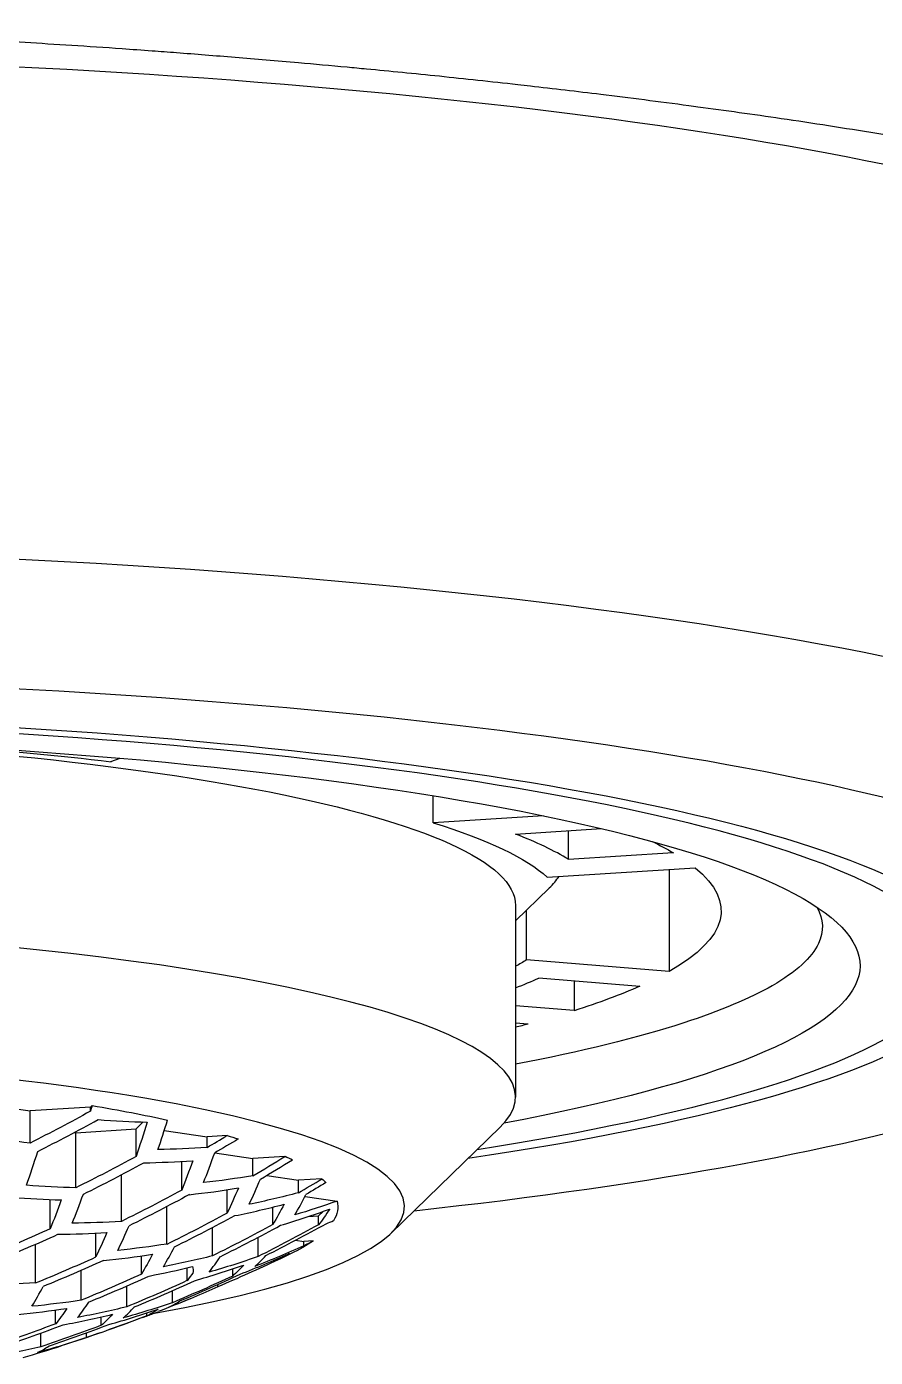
# Model space of a CAD drawing. Header units: millimetres. Extents: x 4900 to 5740, y 840 to 1434.
# Drawn here: x 5040.23 to 5047.87, y 1181.78 to 1193.75 of the extents above; entities that cross this region are included whole.
import ezdxf

# ---------------------------------------------------------------- set-up
doc = ezdxf.new("R2010")
doc.units = ezdxf.units.MM

msp = doc.modelspace()

# ---------------------------------------------------------------- linework, layer by layer
at = {"extrusion": (0, 1, 0)}
for p, q in [((5040.994, 1187.142), (5041.078, 1187.173)), ((5043.894, 1186.592), (5043.894, 1186.835)), ((5044.886, 1186.655), (5043.894, 1186.592)), ((5044.633, 1186.491), (5045.408, 1186.54)), ((5045.112, 1186.263), (5045.112, 1186.521)), ((5046.054, 1186.322), (5045.112, 1186.263)), ((5044.92, 1186.103), (5046.25, 1186.187)), ((5046.016, 1186.172), (5046.016, 1185.254)), ((5044.635, 1185.711), (5044.938, 1186.005)), ((5044.635, 1185.849), (5044.635, 1184.125)), ((5044.733, 1185.358), (5044.733, 1185.806)), ((5046.016, 1185.254), (5044.733, 1185.358)), ((5044.844, 1185.196), (5045.753, 1185.122)), ((5045.161, 1185.17), (5045.161, 1184.902)), ((5045.161, 1184.902), (5044.635, 1184.945)), ((5044.635, 1184.791), (5044.748, 1184.782)), ((5039.904, 1184.052), (5040.267, 1184)), ((5040.809, 1184.034), (5040.267, 1184)), ((5040.267, 1183.711), (5040.267, 1184)), ((5040.825, 1184.049), (5040.809, 1184.034)), ((5040.809, 1183.997), (5040.809, 1184.034)), ((5041.22, 1183.838), (5041.283, 1183.901)), ((5043.511, 1182.898), (5044.495, 1183.853)), ((5040.663, 1183.806), (5040.677, 1183.804)), ((5040.677, 1183.804), (5041.22, 1183.838)), ((5040.677, 1183.309), (5040.677, 1183.804)), ((5041.22, 1183.591), (5041.22, 1183.838)), ((5041.473, 1183.824), (5041.859, 1183.768)), ((5042.04, 1183.779), (5041.859, 1183.768)), ((5041.859, 1183.671), (5041.859, 1183.768)), ((5041.927, 1183.622), (5042.269, 1183.572)), ((5041.63, 1183.287), (5041.63, 1183.546)), ((5042.559, 1183.59), (5042.269, 1183.572)), ((5042.269, 1183.417), (5042.269, 1183.572)), ((5041.088, 1183.007), (5041.088, 1183.426)), ((5042.395, 1183.418), (5042.68, 1183.376)), ((5042.892, 1183.389), (5042.68, 1183.376)), ((5042.68, 1183.263), (5042.68, 1183.376)), ((5042.04, 1183.083), (5042.04, 1183.291)), ((5040.447, 1182.939), (5040.447, 1183.203)), ((5041.498, 1182.803), (5041.498, 1183.139)), ((5042.451, 1182.978), (5042.451, 1183.135)), ((5042.74, 1183.231), (5043.029, 1183.189)), ((5042.766, 1183.049), (5042.861, 1183.055)), ((5042.861, 1183.055), (5042.902, 1183.095)), ((5042.861, 1182.975), (5042.861, 1183.055)), ((5040.857, 1182.687), (5040.857, 1182.901)), ((5041.908, 1182.697), (5041.908, 1182.952)), ((5040.315, 1182.453), (5040.315, 1182.801)), ((5042.319, 1182.69), (5042.319, 1182.863)), ((5042.653, 1182.836), (5042.729, 1182.825)), ((5042.812, 1182.83), (5042.729, 1182.825)), ((5042.729, 1182.787), (5042.729, 1182.825)), ((5041.268, 1182.531), (5041.268, 1182.696)), ((5042.499, 1182.661), (5042.499, 1182.673)), ((5040.725, 1182.297), (5040.725, 1182.565)), ((5041.678, 1182.473), (5041.678, 1182.588)), ((5042.089, 1182.514), (5042.089, 1182.579)), ((5041.136, 1182.237), (5041.136, 1182.425)), ((5041.956, 1182.417), (5041.956, 1182.44)), ((5041.546, 1182.275), (5041.546, 1182.382)), ((5040.496, 1182.085), (5040.496, 1182.209)), ((5041.317, 1182.158), (5041.317, 1182.182)), ((5040.907, 1182.071), (5040.907, 1182.147)), ((5040.364, 1181.878), (5040.364, 1182.002)), ((5040.775, 1181.961), (5040.775, 1182.004))]:
    msp.add_line(p, q, dxfattribs=at)
at = {"extrusion": (2.22045e-16, 0, -1)}
for start, end in [(244.0752, 244.4665), (247.6854, 248.813), (249.3166, 252.1827)]:
    msp.add_arc((-5035.735, 1196.856), 15.724, start, end, dxfattribs=at)
for centre, major_axis, ratio, start_param, end_param in [((5035.735, 1190.723), (-16, 0), 0.173648, 0, 3.141593), ((5035.735, 1185.307), (-13.1, 0), 0.173648, 5.415533, 10.29243), ((5035.735, 1185.307), (-12, 0), 0.173648, 6.071672, 10.172866), ((5035.735, 1185.849), (-8.9, 0), 0.173648, 1.699791, 3.141593), ((5035.735, 1185.799), (-9.35, 0), 0.173648, 1.98527, 2.168253), ((5035.735, 1185.799), (-9.35, 0), 0.173648, 2.631403, 2.953651), ((5035.735, 1185.799), (-10.75, 0), 0.173648, 2.800459, 2.857689), ((5035.735, 1185.799), (-10.75, 0), 0.173648, 2.932518, 3.437933), ((5035.735, 1185.799), (-9.35, 0), 0.173648, 3.416801, 3.453103), ((5035.735, 1185.799), (-10.75, 0), 0.173648, 3.512763, 3.643087), ((5035.735, 1185.799), (-10.75, 0), 0.173648, 3.717917, 3.737023), ((5034.674, 1197.362), (6.638, 13.913), 0.925417, 2.228274, 2.269236), ((5039.776, 1196.732), (0.465, 15.172), 0.17101, 2.55539, 2.561711), ((5035.735, 1183.14), (-7.3, 0), 0.173648, 2.34236, 2.48194), ((5040.367, 1196.714), (0.459, 14.997), 0.17101, 2.590033, 2.631057), ((5040.044, 1197.748), (-2.882, 13.929), 0.754407, 3.388865, 3.429458), ((5035.358, 1197.035), (6.754, 14.157), 0.925417, 2.187507, 2.203674), ((5035.735, 1183.14), (-7.3, 0), 0.173648, 2.613492, 2.641265), ((5040.044, 1197.748), (-2.882, 13.928), 0.754407, 3.241956, 3.282992), ((5035.085, 1197.166), (6.721, 14.088), 0.925417, 2.234059, 2.274416), ((5040.958, 1196.696), (0.453, 14.796), 0.17101, 2.659231, 2.699875), ((5035.769, 1196.84), (6.771, 14.192), 0.925417, 2.182837, 2.204883), ((5039.658, 1197.668), (-2.937, 14.191), 0.754414, 3.171872, 3.212674), ((5035.735, 1183.14), (-7.3, 0), 0.173648, 2.94379, 2.971565), ((5039.658, 1197.668), (-2.937, 14.191), 0.754407, 3.3174, 3.357347), ((5035.495, 1196.97), (6.764, 14.178), 0.925417, 2.236977, 2.27703), ((5041.549, 1196.678), (0.446, 14.567), 0.17101, 2.728348, 2.768907), ((5039.272, 1197.588), (-2.985, 14.424), 0.754407, 3.102563, 3.143427), ((5036.179, 1196.644), (6.748, 14.143), 0.925417, 2.189394, 2.203187), ((5039.775, 1196.732), (0.465, 15.173), 0.17101, 2.667096, 2.706647), ((5035.564, 1196.938), (6.767, 14.185), 0.925417, 2.237199, 2.277229), ((5042.14, 1196.66), (0.438, 14.309), 0.17101, 2.79815, 2.838915), ((5038.887, 1197.508), (-3.028, 14.63), 0.754407, 3.038969, 3.074468), ((5035.735, 1183.14), (-7.3, 0), 0.173648, 3.103118, 3.242694), ((5042.731, 1196.642), (0.429, 14.022), 0.17101, 2.869456, 2.91073), ((5035.29, 1197.068), (6.748, 14.143), 0.925415, 2.307799, 2.346858), ((5039.272, 1197.588), (-2.985, 14.424), 0.754407, 3.247758, 3.287354), ((5040.366, 1196.714), (0.459, 14.998), 0.170948, 2.735323, 2.774664), ((5036.316, 1196.579), (6.731, 14.109), 0.925417, 2.234738, 2.275024), ((5036.726, 1196.383), (6.655, 13.948), 0.925417, 2.22945, 2.270289), ((5038.887, 1197.508), (-3.028, 14.63), 0.754407, 3.17914, 3.218659), ((5037.73, 1197.269), (-3.124, 15.095), 0.754407, 2.972151, 3.013113), ((5035.735, 1183.14), (-7.3, 0), 0.173648, 3.388898, 3.484686), ((5037.137, 1196.187), (6.537, 13.701), 0.925417, 2.25639, 2.26274), ((5035.769, 1196.84), (6.771, 14.192), 0.925417, 2.309067, 2.347976), ((5040.957, 1196.696), (0.453, 14.796), 0.17101, 2.803724, 2.843118), ((5038.501, 1197.428), (-3.065, 14.81), 0.754407, 3.110811, 3.15052), ((5038.115, 1197.349), (-3.097, 14.965), 0.754407, 3.042061, 3.082241), ((5037.342, 1196.089), (6.461, 13.543), 0.925415, 2.291178, 2.332199), ((5042.729, 1196.642), (0.429, 14.022), 0.17101, 3.017841, 3.059111), ((5036.111, 1196.676), (6.754, 14.157), 0.925417, 2.308161, 2.347177), ((5041.548, 1196.678), (0.446, 14.568), 0.17101, 2.890503, 2.912798), ((5035.735, 1182.542), (-6, 0), 0.173648, 3.086802, 3.135757), ((5042.138, 1196.66), (0.438, 14.31), 0.17101, 2.944152, 2.984481), ((5038.5, 1197.428), (-3.065, 14.81), 0.754414, 3.252059, 3.290603), ((5036.521, 1196.481), (6.698, 14.039), 0.925417, 2.305023, 2.344408), ((5036.958, 1197.109), (-3.163, 15.285), 0.754407, 2.978001, 3.018355), ((5036.932, 1196.285), (6.601, 13.836), 0.925415, 2.299479, 2.339518), ((5038.115, 1197.348), (-3.097, 14.965), 0.754407, 3.184433, 3.223028), ((5040.366, 1196.714), (0.459, 14.998), 0.17101, 2.875705, 2.914279), ((5037.729, 1197.269), (-3.124, 15.095), 0.754407, 3.116673, 3.155571), ((5040.957, 1196.696), (0.453, 14.796), 0.17101, 2.944818, 2.983822), ((5037.343, 1197.189), (-3.146, 15.202), 0.754407, 3.048104, 3.087577), ((5041.548, 1196.678), (0.446, 14.568), 0.17101, 3.015839, 3.055556), ((5036.316, 1196.579), (6.731, 14.109), 0.925417, 2.377015, 2.415333), ((5036.726, 1196.383), (6.655, 13.948), 0.925417, 2.373602, 2.412394), ((5037.137, 1196.187), (6.537, 13.701), 0.925417, 2.368168, 2.407718), ((5036.572, 1197.029), (-3.176, 15.345), 0.754407, 3.051632, 3.09069), ((5036.958, 1197.109), (-3.163, 15.285), 0.754407, 3.120409, 3.158788)]:
    msp.add_ellipse(centre, major_axis=major_axis, ratio=ratio, start_param=start_param, end_param=end_param, dxfattribs=at)
for centre, major_axis, ratio, start_param, end_param in [((5035.735, 1186.292), (16, 0), 0.173648, 0.355421, 2.786171), ((5035.735, 1185.307), (15, 0), 0.173648, 0, 3.141593), ((5035.735, 1185.307), (12.8, 0), 0.173648, 5.444417, 10.263547), ((5035.735, 1185.799), (9.75, 0), 0.173648, 0.277209, 0.420923), ((5035.735, 1186.292), (9.35, 0), 0.173648, 6.105932, 6.170613), ((5035.735, 1184.125), (8.9, 0), 0.173648, 6.105932, 9.602032), ((5035.735, 1185.307), (15, 0), 0.173648, 5.273843, 6.283185), ((5035.735, 1185.799), (9.75, 0), 0.173648, 5.862527, 5.91871), ((5035.735, 1183.14), (7.9, 0), 0.173648, 5.509136, 10.198852), ((5034.743, 1197.329), (6.655, 13.948), 0.925417, 4.012897, 4.053736), ((5040.301, 1197.801), (-2.843, 13.737), 0.754407, 2.927556, 2.968829), ((5040.564, 1196.708), (0.457, 14.933), 0.17101, 3.653616, 3.689115), ((5035.29, 1197.068), (6.748, 14.143), 0.925415, 4.079994, 4.093786), ((5039.382, 1196.744), (0.468, 15.275), 0.17101, 3.645844, 3.686024), ((5041.155, 1196.69), (0.451, 14.723), 0.17101, 3.584656, 3.625522), ((5035.153, 1197.133), (6.731, 14.109), 0.925417, 4.008162, 4.048448), ((5039.915, 1197.721), (-2.901, 14.019), 0.754407, 2.999371, 3.040136), ((5035.7, 1196.872), (6.771, 14.192), 0.925417, 4.078302, 4.100346), ((5035.735, 1183.14), (7.3, 0), 0.173648, 0.335365, 0.36276), ((5041.746, 1196.672), (0.443, 14.484), 0.17101, 3.515407, 3.556209), ((5036.111, 1196.676), (6.754, 14.157), 0.925417, 4.07951, 4.095678), ((5039.973, 1196.726), (0.463, 15.117), 0.17101, 3.577564, 3.617274), ((5039.53, 1197.641), (-2.953, 14.271), 0.754407, 3.069379, 3.109938), ((5039.529, 1197.641), (-2.954, 14.272), 0.754404, 2.925489, 2.965208), ((5039.144, 1197.561), (-3, 14.496), 0.754407, 3.138411, 3.179055), ((5042.337, 1196.654), (0.435, 14.217), 0.17101, 3.445091, 3.486127), ((5035.906, 1196.774), (6.767, 14.185), 0.925417, 4.005956, 4.045986), ((5035.974, 1196.742), (6.764, 14.178), 0.925417, 4.006155, 4.046208), ((5038.758, 1197.482), (-3.041, 14.693), 0.754407, 3.207228, 3.248252), ((5038.373, 1197.402), (-3.076, 14.864), 0.754407, 3.276574, 3.282895), ((5035.358, 1197.035), (6.754, 14.157), 0.925417, 3.93601, 3.975023), ((5039.143, 1197.561), (-3, 14.496), 0.754407, 2.995167, 3.034563), ((5040.564, 1196.708), (0.457, 14.933), 0.17101, 3.509427, 3.548945), ((5036.384, 1196.546), (6.721, 14.088), 0.925417, 4.00877, 4.049127), ((5036.795, 1196.35), (6.638, 13.913), 0.925417, 4.013949, 4.054911), ((5041.155, 1196.69), (0.451, 14.723), 0.17101, 3.44073, 3.480326), ((5035.7, 1196.872), (6.771, 14.192), 0.925417, 3.935208, 3.974118), ((5038.757, 1197.481), (-3.041, 14.693), 0.754407, 3.063644, 3.102986), ((5041.746, 1196.672), (0.443, 14.484), 0.17101, 3.370738, 3.410685), ((5037.6, 1197.242), (-3.132, 15.133), 0.754404, 3.26896, 3.309797), ((5042.337, 1196.654), (0.435, 14.217), 0.17101, 3.298627, 3.339221), ((5038.372, 1197.402), (-3.076, 14.865), 0.754407, 3.131639, 3.166441), ((5037, 1196.252), (6.581, 13.793), 0.925417, 3.944716, 3.984893), ((5037.986, 1197.322), (-3.106, 15.011), 0.754404, 3.199844, 3.239883), ((5039.972, 1196.726), (0.463, 15.117), 0.17101, 3.43748, 3.476023), ((5036.179, 1196.644), (6.748, 14.143), 0.925417, 3.936332, 3.975391), ((5036.59, 1196.448), (6.685, 14.011), 0.925417, 3.939442, 3.978915), ((5041.744, 1196.672), (0.444, 14.485), 0.17101, 3.227108, 3.267053), ((5037.986, 1197.322), (-3.107, 15.011), 0.754407, 3.059578, 3.098048), ((5037.6, 1197.242), (-3.132, 15.133), 0.754407, 3.12696, 3.165753), ((5040.563, 1196.708), (0.457, 14.934), 0.17101, 3.369122, 3.407862), ((5037.215, 1197.162), (-3.152, 15.232), 0.754407, 3.194945, 3.234329), ((5041.154, 1196.69), (0.451, 14.723), 0.17101, 3.299267, 3.338465), ((5037.205, 1196.154), (6.513, 13.651), 0.925417, 3.908995, 3.916141), ((5036.829, 1197.082), (-3.168, 15.308), 0.754407, 3.26422, 3.267105), ((5036.384, 1196.546), (6.721, 14.088), 0.925417, 3.86823, 3.906609), ((5036.795, 1196.35), (6.638, 13.913), 0.925417, 3.871443, 3.910341), ((5036.442, 1197.002), (-3.179, 15.36), 0.754404, 3.192121, 3.222376), ((5040.563, 1196.708), (0.457, 14.934), 0.17101, 3.229868, 3.268608)]:
    msp.add_ellipse(centre, major_axis=major_axis, ratio=ratio, start_param=start_param, end_param=end_param)
for points, knots in [([(5048.758, 1192.638), (5048.47, 1192.692), (5048.176, 1192.743), (5047.885, 1192.792), (5047.595, 1192.84), (5047.308, 1192.884), (5047.026, 1192.926), (5046.772, 1192.963), (5046.521, 1192.998), (5046.276, 1193.031), (5046.249, 1193.035), (5046.222, 1193.038), (5046.195, 1193.042), (5045.924, 1193.078), (5045.66, 1193.112), (5045.403, 1193.143), (5045.186, 1193.17), (5044.974, 1193.195), (5044.768, 1193.218), (5044.73, 1193.222), (5044.692, 1193.227), (5044.654, 1193.231), (5044.412, 1193.258), (5044.177, 1193.283), (5043.951, 1193.307), (5043.724, 1193.33), (5043.505, 1193.352), (5043.294, 1193.372), (5043.235, 1193.377), (5043.176, 1193.383), (5043.119, 1193.388), (5042.969, 1193.402), (5042.823, 1193.415), (5042.681, 1193.428), (5042.484, 1193.445), (5042.295, 1193.461), (5042.112, 1193.476), (5041.929, 1193.491), (5041.753, 1193.505), (5041.584, 1193.518), (5041.509, 1193.524), (5041.436, 1193.529), (5041.364, 1193.534), (5041.272, 1193.541), (5041.182, 1193.547), (5041.094, 1193.554), (5040.937, 1193.565), (5040.786, 1193.575), (5040.641, 1193.584), (5040.495, 1193.594), (5040.356, 1193.602), (5040.221, 1193.61), (5040.087, 1193.619), (5039.957, 1193.626), (5039.833, 1193.633), (5039.733, 1193.639), (5039.635, 1193.644), (5039.541, 1193.649), (5039.519, 1193.65), (5039.497, 1193.651), (5039.475, 1193.652), (5039.36, 1193.658), (5039.249, 1193.664), (5039.143, 1193.669), (5039.037, 1193.674), (5038.935, 1193.678), (5038.837, 1193.683), (5038.739, 1193.687), (5038.645, 1193.691), (5038.554, 1193.694), (5038.463, 1193.698), (5038.376, 1193.701), (5038.292, 1193.704), (5038.208, 1193.708), (5038.128, 1193.71), (5038.05, 1193.713), (5037.973, 1193.716), (5037.899, 1193.718), (5037.827, 1193.72), (5037.755, 1193.722), (5037.686, 1193.724), (5037.62, 1193.726), (5037.554, 1193.728), (5037.49, 1193.73), (5037.429, 1193.731), (5037.368, 1193.733), (5037.309, 1193.734), (5037.252, 1193.736), (5037.195, 1193.737), (5037.141, 1193.738), (5037.088, 1193.739), (5037.036, 1193.74), (5036.985, 1193.741), (5036.937, 1193.742), (5036.888, 1193.743), (5036.842, 1193.744), (5036.797, 1193.745), (5036.752, 1193.746), (5036.709, 1193.746), (5036.668, 1193.747), (5036.627, 1193.748), (5036.587, 1193.748), (5036.549, 1193.749), (5036.512, 1193.749), (5036.475, 1193.75), (5036.441, 1193.75), (5036.406, 1193.751), (5036.372, 1193.751), (5036.341, 1193.752), (5036.309, 1193.752), (5036.278, 1193.752), (5036.249, 1193.753), (5036.219, 1193.753), (5036.191, 1193.753), (5036.164, 1193.753), (5036.137, 1193.753), (5036.111, 1193.754), (5036.086, 1193.754), (5036.061, 1193.754), (5036.037, 1193.754), (5036.014, 1193.754), (5036.011, 1193.754), (5036.008, 1193.754), (5036.005, 1193.754)], [0, 0, 0, 0, 0.0128205, 0.0128205, 0.0128205, 0.025641, 0.025641, 0.025641, 0.037182, 0.037182, 0.037182, 0.0384615, 0.0384615, 0.0384615, 0.0512821, 0.0512821, 0.0512821, 0.0620997, 0.0620997, 0.0620997, 0.0641026, 0.0641026, 0.0641026, 0.0769231, 0.0769231, 0.0769231, 0.0897436, 0.0897436, 0.0897436, 0.0933129, 0.0933129, 0.0933129, 0.1025641, 0.1025641, 0.1025641, 0.1153846, 0.1153846, 0.1153846, 0.1282051, 0.1282051, 0.1282051, 0.1338302, 0.1338302, 0.1338302, 0.1410256, 0.1410256, 0.1410256, 0.1538462, 0.1538462, 0.1538462, 0.1666667, 0.1666667, 0.1666667, 0.1794872, 0.1794872, 0.1794872, 0.1898567, 0.1898567, 0.1898567, 0.1923077, 0.1923077, 0.1923077, 0.2051282, 0.2051282, 0.2051282, 0.2179487, 0.2179487, 0.2179487, 0.2307692, 0.2307692, 0.2307692, 0.2435897, 0.2435897, 0.2435897, 0.2564103, 0.2564103, 0.2564103, 0.2692308, 0.2692308, 0.2692308, 0.2820513, 0.2820513, 0.2820513, 0.2948718, 0.2948718, 0.2948718, 0.3076923, 0.3076923, 0.3076923, 0.3205128, 0.3205128, 0.3205128, 0.3333333, 0.3333333, 0.3333333, 0.3461538, 0.3461538, 0.3461538, 0.3589744, 0.3589744, 0.3589744, 0.3717949, 0.3717949, 0.3717949, 0.3846154, 0.3846154, 0.3846154, 0.3974359, 0.3974359, 0.3974359, 0.4102564, 0.4102564, 0.4102564, 0.4230769, 0.4230769, 0.4230769, 0.4358974, 0.4358974, 0.4358974, 0.4487179, 0.4487179, 0.4487179, 0.450355, 0.450355, 0.450355, 0.450355]), ([(5047.125, 1192.91), (5047.125, 1192.911), (5047.124, 1192.911), (5047.123, 1192.911), (5047.122, 1192.911), (5047.121, 1192.911)], [-41.9436705702, -41.9436705702, -41.9436705702, -41.9436705702, -41.9432727919, -41.9432727919, -41.9428354042, -41.9428354042, -41.9428354042, -41.9428354042]), ([(5047.349, 1185.831), (5047.408, 1185.723), (5047.412, 1185.614), (5047.299, 1185.377), (5047.16, 1185.25), (5046.744, 1185.011), (5046.477, 1184.899), (5045.734, 1184.657), (5045.225, 1184.533), (5044.635, 1184.42)], [3.8840654, 3.8840654, 3.8840654, 3.8840654, 4.0849054, 4.0849054, 4.3228585, 4.3228585, 4.5458008, 4.5458008, 4.8266945, 4.8266945, 4.8266945, 4.8266945])]:
    msp.add_open_spline(points, degree=3, knots=knots)

doc.saveas('drawing.dxf')
